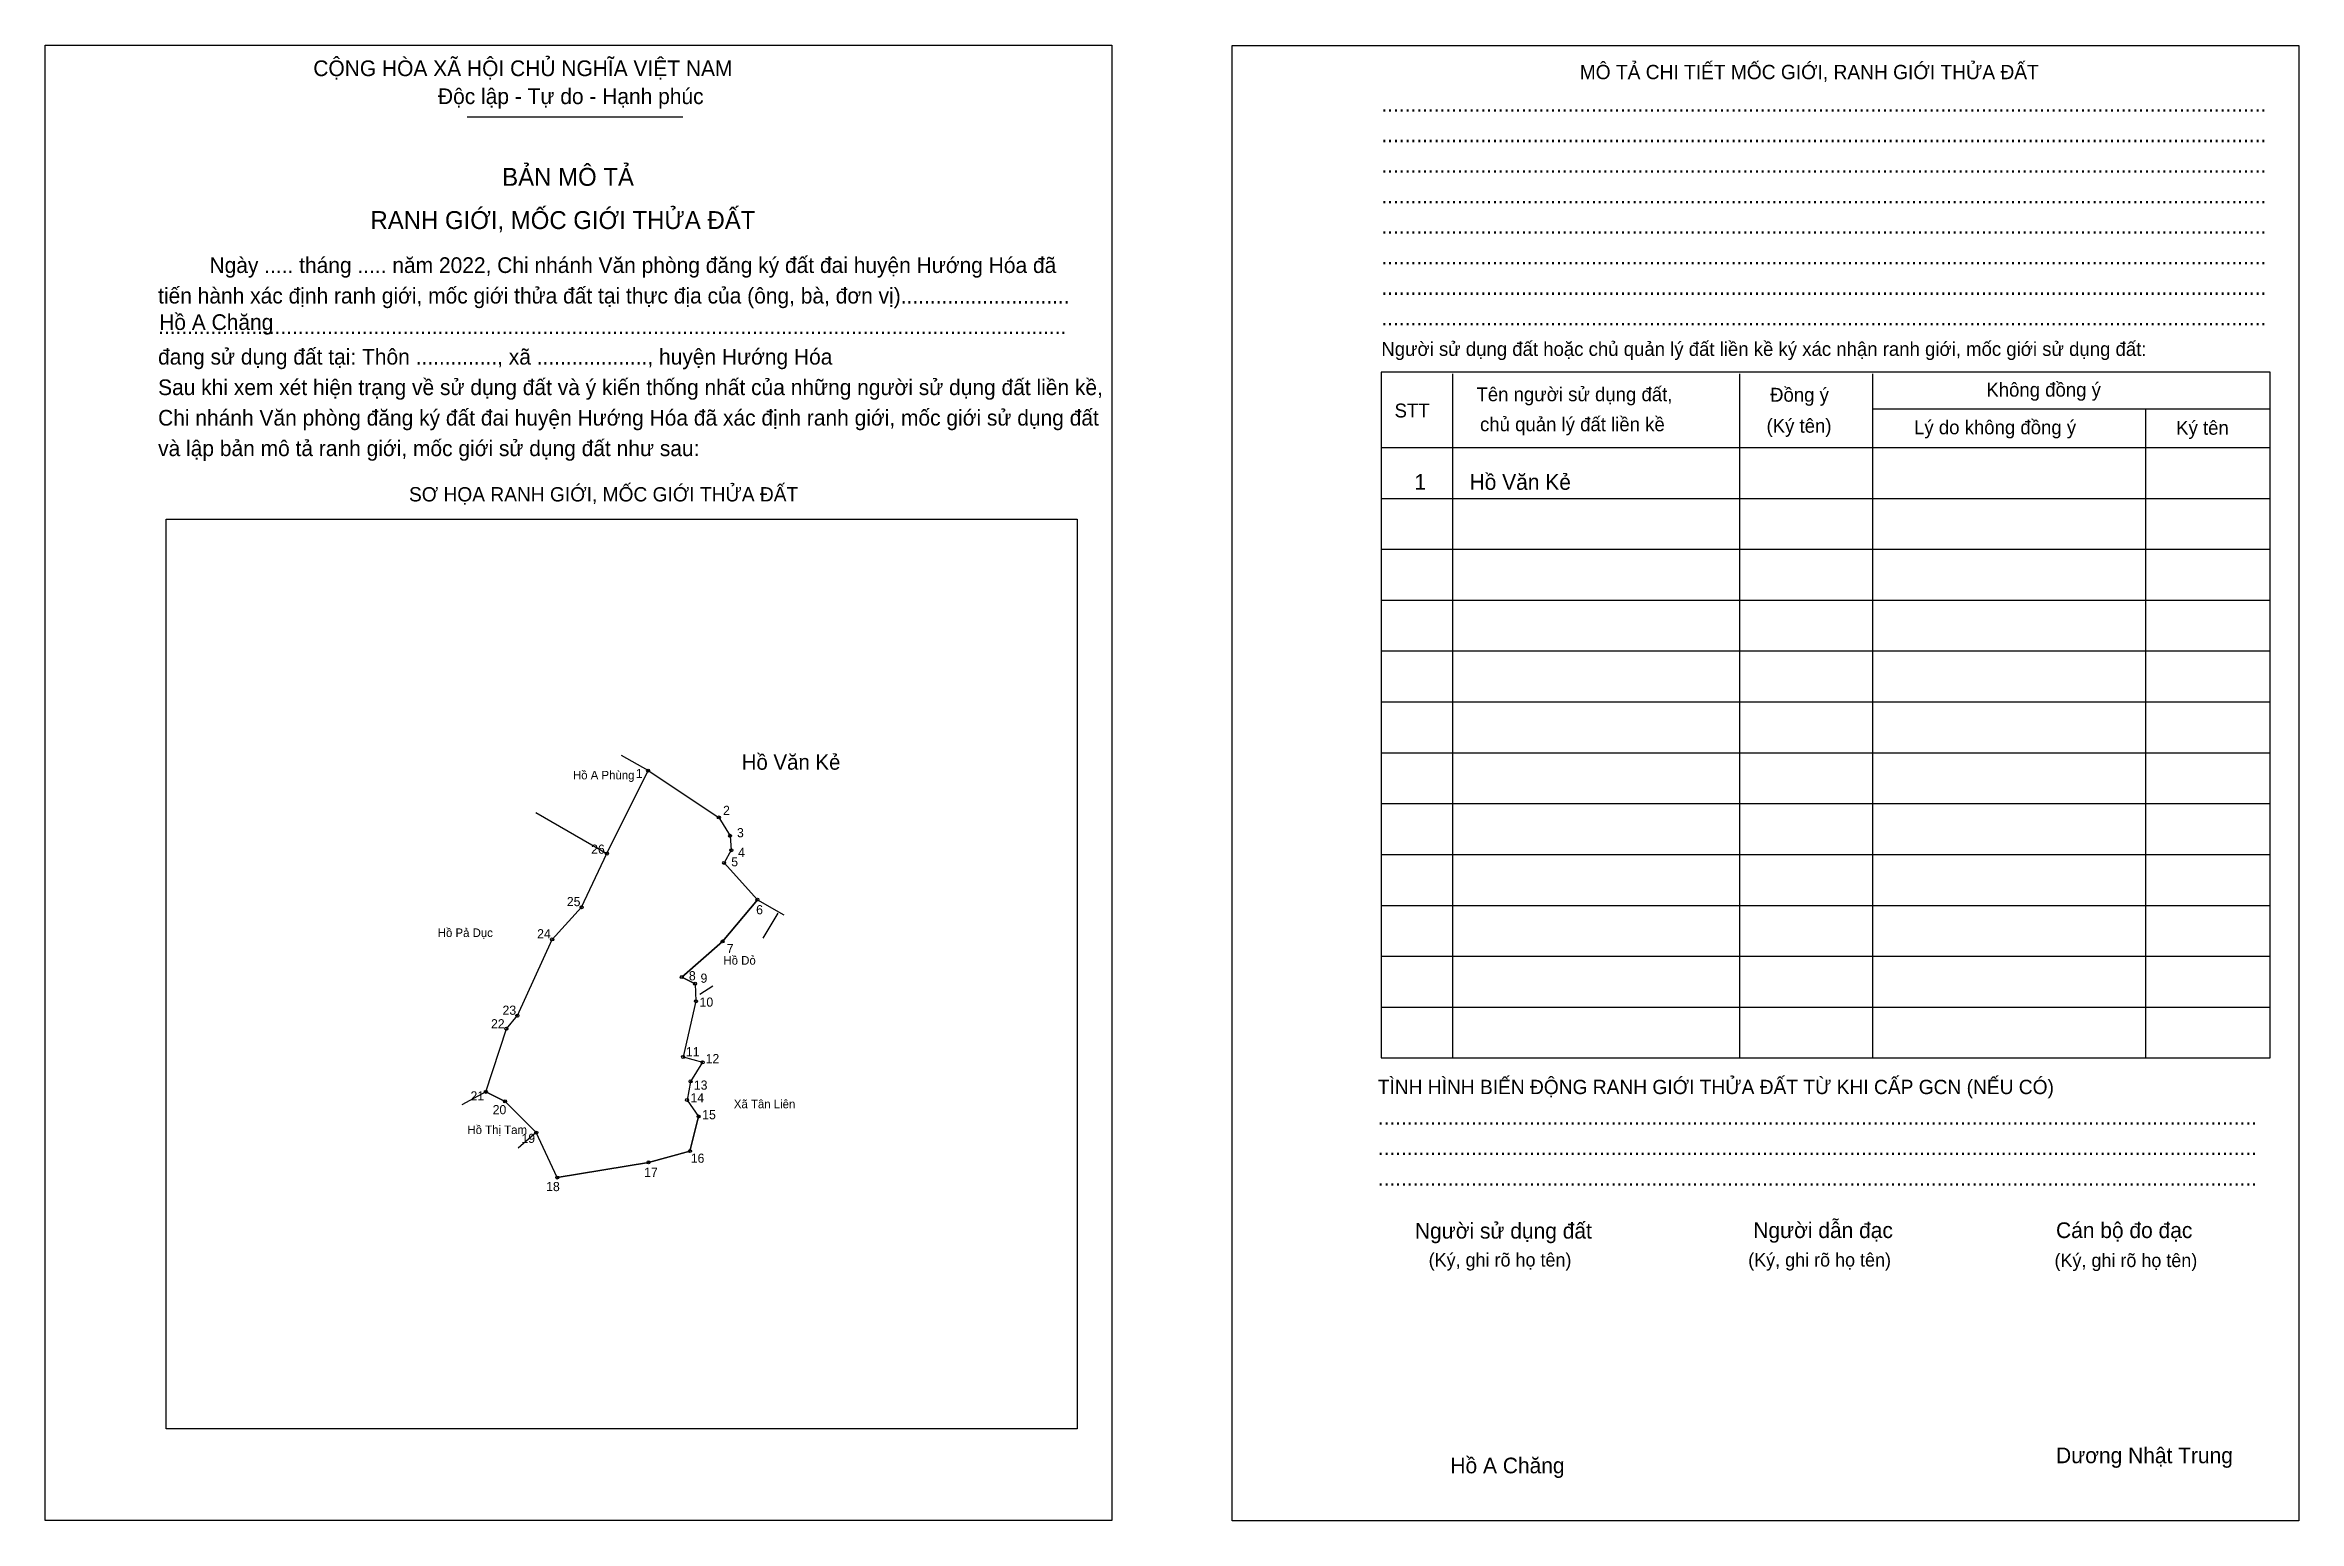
# Model space of a CAD drawing. Extents: x 547281 to 547916, y 1838430 to 1838846.
import ezdxf

# ---------------------------------------------------------------- set-up
doc = ezdxf.new("R2010")
doc.units = 0
for name, color, linetype in [('Level 1', 7, 'Continuous'), ('Level 10', 7, 'Continuous'), ('Level 11', 7, 'Continuous'), ('Level 2', 7, 'Continuous'), ('Level 25', 7, 'Continuous'), ('Level 27', 7, 'Continuous'), ('Level 36', 7, 'Continuous'), ('Level 52', 7, 'Continuous'), ('Level 55', 7, 'Continuous'), ('Level 6', 7, 'Continuous'), ('Level 9', 7, 'Continuous')]:
    doc.layers.add(name, color=color, linetype=linetype)

msp = doc.modelspace()

# ---------------------------------------------------------------- linework, layer by layer
at = {"layer": 'Level 1'}
for p, q in [((547281.5, 1838845.89), (547281.5, 1838845.89)), ((547615.8, 1838845.75), (547615.8, 1838845.75)), ((547400.39, 1838825.69), (547461.16, 1838825.69)), ((547677.91, 1838753.31), (547677.91, 1838560.56)), ((547758.74, 1838753.31), (547758.74, 1838560.56)), ((547796.15, 1838753.31), (547796.15, 1838560.56)), ((547796.15, 1838743.43), (547908.22, 1838743.43)), ((547873.11, 1838743.43), (547873.11, 1838560.56)), ((547657.85, 1838732.53), (547908.22, 1838732.53)), ((547657.85, 1838718.2), (547908.22, 1838718.2)), ((547315.62, 1838712.33), (547315.62, 1838712.33)), ((547657.85, 1838703.87), (547908.22, 1838703.87)), ((547657.85, 1838689.54), (547908.22, 1838689.54)), ((547657.85, 1838675.21), (547908.22, 1838675.21)), ((547657.85, 1838660.88), (547908.22, 1838660.88)), ((547657.85, 1838646.55), (547908.22, 1838646.55)), ((547657.85, 1838632.21), (547908.22, 1838632.21)), ((547657.85, 1838617.88), (547908.22, 1838617.88)), ((547657.85, 1838603.55), (547908.22, 1838603.55)), ((547657.85, 1838589.22), (547908.22, 1838589.22)), ((547657.85, 1838574.89), (547908.22, 1838574.89)), ((547572.15, 1838456.08), (547572.15, 1838456.08)), ((547581.98, 1838430.29), (547581.98, 1838430.29)), ((547916.28, 1838430.14), (547916.28, 1838430.14))]:
    msp.add_line(p, q, dxfattribs=at)
for points in [[(547908.22, 1838753.74), (547657.85, 1838753.74), (547657.85, 1838560.56), (547908.22, 1838560.56)], [(547315.62, 1838712.33), (547572.15, 1838712.33), (547572.15, 1838456.08), (547315.62, 1838456.08)]]:
    msp.add_lwpolyline(points, close=True, dxfattribs=at)
at = {"layer": 'Level 10'}
for p, q in [((547419.74, 1838629.7), (547439.71, 1838618.13)), ((547487.86, 1838601.36), (547483.67, 1838594.35)), ((547465.94, 1838578.56), (547469.6, 1838580.91)), ((547405.63, 1838551), (547398.84, 1838547.37)), ((547419.84, 1838539.55), (547414.74, 1838535.17))]:
    msp.add_line(p, q, dxfattribs=at)
msp.add_lwpolyline([(547464.57, 1838581.48), (547464.81, 1838576.55), (547461.19, 1838560.85), (547466.7, 1838559.34), (547463.3, 1838553.97), (547462.3, 1838548.72), (547465.54, 1838544.07), (547463.13, 1838534.33), (547451.43, 1838531.15), (547425.75, 1838526.88), (547419.84, 1838539.55), (547411.07, 1838548.33), (547405.63, 1838551), (547411.42, 1838568.8), (547414.51, 1838572.49), (547424.32, 1838593.97), (547432.61, 1838603.02), (547439.71, 1838618.13), (547451.34, 1838641.53), (547471.26, 1838628.31), (547474.44, 1838623.13), (547474.77, 1838619.09), (547472.74, 1838615.51), (547482.14, 1838605.15), (547472.31, 1838593.38), (547460.83, 1838583.36)], close=True, dxfattribs=at)
at = {"layer": 'Level 11'}
for centre in [(547451.34, 1838641.53), (547471.26, 1838628.31), (547474.44, 1838623.13), (547439.71, 1838618.13), (547472.74, 1838615.51), (547474.77, 1838619.09), (547432.61, 1838603.02), (547482.14, 1838605.15), (547424.32, 1838593.97), (547472.31, 1838593.38), (547460.83, 1838583.36), (547464.57, 1838581.48), (547464.57, 1838581.48), (547464.81, 1838576.55), (547414.51, 1838572.49), (547411.42, 1838568.8), (547461.19, 1838560.85), (547466.7, 1838559.34), (547463.3, 1838553.97), (547405.63, 1838551), (547411.07, 1838548.33), (547462.3, 1838548.72), (547419.84, 1838539.55), (547465.54, 1838544.07), (547463.13, 1838534.33), (547425.75, 1838526.88), (547451.43, 1838531.15)]:
    msp.add_circle(centre, 0.43, dxfattribs=at)
at = {"layer": 'Level 2'}
for points in [[(547281.5, 1838845.89), (547581.98, 1838845.89), (547581.98, 1838430.29), (547281.5, 1838430.29)], [(547615.8, 1838845.75), (547916.29, 1838845.75), (547916.29, 1838430.14), (547615.8, 1838430.14)]]:
    msp.add_lwpolyline(points, close=True, dxfattribs=at)
at = {"layer": 'Level 25'}
for p, q in [((547451.34, 1838641.53), (547471.26, 1838628.31)), ((547472.31, 1838593.38), (547482.14, 1838605.15)), ((547460.83, 1838583.36), (547472.31, 1838593.38)), ((547464.57, 1838581.48), (547460.83, 1838583.36)), ((547405.63, 1838551), (547411.07, 1838548.33)), ((547463.13, 1838534.33), (547465.54, 1838544.07)), ((547451.43, 1838531.15), (547463.13, 1838534.33)), ((547425.75, 1838526.88), (547451.43, 1838531.15))]:
    msp.add_line(p, q, dxfattribs=at)
at = {"layer": 'Level 27'}
for p, q in [((547451.34, 1838641.53), (547443.85, 1838645.76)), ((547482.14, 1838605.15), (547489.6, 1838600.88))]:
    msp.add_line(p, q, dxfattribs=at)

# ---------------------------------------------------------------- texts
at = {"layer": 'Level 1'}
for s, height, p in [('CỘNG HÒA XÃ HỘI CHỦ NGHĨA VIỆT NAM', 4.4138, (547357.04, 1838837.15)), ('MÔ TẢ CHI TIẾT MỐC GIỚI, RANH GIỚI THỬA ĐẤT', 4.0354, (547713.73, 1838836.28)), ('Độc lập - Tự do - Hạnh phúc', 4.4138, (547392.15, 1838829.27)), ('........................................................................................................................................................', 4.41377, (547657.85, 1838827.12)), ('........................................................................................................................................................', 4.41377, (547657.85, 1838818.52)), ('BẢN MÔ TẢ', 5.045, (547410.24, 1838806.25)), ('........................................................................................................................................................', 4.41377, (547657.85, 1838809.92)), ('RANH GIỚI, MỐC GIỚI THỬA ĐẤT', 5.0449, (547373.14, 1838794.07)), ('........................................................................................................................................................', 4.41377, (547657.85, 1838801.32)), ('........................................................................................................................................................', 4.41377, (547657.85, 1838792.72)), ('Ngày ..... tháng ..... năm 2022, Chi nhánh Văn phòng đăng ký đất đai huyện Hướng Hóa đã', 4.4138, (547327.8, 1838781.69)), ('........................................................................................................................................................', 4.41377, (547657.85, 1838784.13)), ('tiến hành xác định ranh giới, mốc giới thửa đất tại thực địa của (ông, bà, đơn vị).............................', 4.41377, (547313.33, 1838773.09)), ('........................................................................................................................................................', 4.41377, (547657.85, 1838775.53)), ('........................................................................................................................................................', 4.41377, (547657.85, 1838766.93)), ('............................................................................................................................................................', 4.41377, (547313.33, 1838764.49)), ('Người sử dụng đất hoặc chủ quản lý đất liền kề ký xác nhận ranh giới, mốc giới sử dụng đất:', 3.9097, (547657.85, 1838758.33)), ('đang sử dụng đất tại: Thôn .............., xã ..................., huyện Hướng Hóa', 4.4138, (547313.33, 1838755.89)), ('Sau khi xem xét hiện trạng về sử dụng đất và ý kiến thống nhất của những người sử dụng đất liền kề,', 4.4138, (547313.33, 1838747.29)), ('Tên người sử dụng đất,', 3.9097, (547684.65, 1838745.57)), ('Đồng ý', 3.91, (547767.34, 1838745.43)), ('Không đồng ý', 3.9097, (547828.25, 1838746.86)), ('Chi nhánh Văn phòng đăng ký đất đai huyện Hướng Hóa đã xác định ranh giới, mốc giới sử dụng đất', 4.4138, (547313.33, 1838738.7)), ('STT', 3.91, (547661.58, 1838740.99)), ('chủ quản lý đất liền kề', 3.9097, (547685.65, 1838737.12)), ('(Ký tên)', 3.91, (547766.34, 1838736.69)), ('Lý do không đồng ý', 3.9097, (547807.9, 1838736.26)), ('Ký tên', 3.91, (547881.71, 1838736.12)), ('và lập bản mô tả ranh giới, mốc giới sử dụng đất như sau:', 4.4138, (547313.33, 1838730.1)), ('SƠ HỌA RANH GIỚI, MỐC GIỚI THỬA ĐẤT', 4.0354, (547383.99, 1838717.33)), ('TÌNH HÌNH BIẾN ĐỘNG RANH GIỚI THỬA ĐẤT TỪ KHI CẤP GCN (NẾU CÓ)', 4.0354, (547656.85, 1838550.38)), ('.......................................................................................................................................................', 4.41377, (547656.85, 1838541.78)), ('.......................................................................................................................................................', 4.41377, (547656.85, 1838533.19)), ('.......................................................................................................................................................', 4.41377, (547656.85, 1838524.59)), ('Người sử dụng đất', 4.4138, (547667.31, 1838509.68)), ('Người dẫn đạc', 4.4138, (547762.61, 1838509.83)), ('Cán bộ đo đạc', 4.4138, (547847.88, 1838509.83)), ('(Ký, ghi rõ họ tên)', 3.7835, (547671.18, 1838501.8)), ('(Ký, ghi rõ họ tên)', 3.7835, (547761.18, 1838501.8)), ('(Ký, ghi rõ họ tên)', 3.7835, (547847.45, 1838501.66)), ('Dương Nhật Trung', 4.4138, (547847.88, 1838446.41))]:
    msp.add_text(s, height=height, dxfattribs=at).set_placement(p)
at = {"layer": 'Level 36'}
msp.add_text('Hồ Văn Kẻ', height=4.299, dxfattribs=at).set_placement((547477.7, 1838641.76))
at = {"layer": 'Level 52'}
for s, height, p in [('1', 4.41, (547667.16, 1838720.61)), ('Hồ Văn Kẻ', 4.414, (547682.7, 1838720.61))]:
    msp.add_text(s, height=height, dxfattribs=at).set_placement(p)
at = {"layer": 'Level 55'}
for s, p in [('1', (547451.26, 1838641.53)), ('2', (547471.16, 1838628.31)), ('3', (547474.35, 1838623.13)), ('26', (547439.51, 1838618.13)), ('5', (547472.65, 1838615.51)), ('4', (547474.67, 1838619.09)), ('25', (547432.41, 1838603.02)), ('6', (547482.04, 1838605.15)), ('24', (547424.12, 1838593.97)), ('7', (547472.21, 1838593.38)), ('8', (547460.74, 1838583.36)), ('9', (547464.47, 1838581.48)), ('23', (547414.32, 1838572.49)), ('10', (547464.61, 1838576.55)), ('22', (547411.22, 1838568.8)), ('11', (547461, 1838560.85)), ('12', (547466.5, 1838559.34)), ('13', (547463.11, 1838553.97)), ('21', (547405.44, 1838551)), ('20', (547410.87, 1838548.33)), ('14', (547462.1, 1838548.72)), ('19', (547419.64, 1838539.55)), ('15', (547465.34, 1838544.07)), ('16', (547462.93, 1838534.33)), ('18', (547425.55, 1838526.88)), ('17', (547451.23, 1838531.15))]:
    msp.add_text(s, height=0.287, dxfattribs=at).set_placement(p)
at = {"layer": 'Level 6'}
for p in [(547313.63, 1838765.64), (547677.3, 1838443.56)]:
    msp.add_text('Hồ A Chăng', height=4.414, dxfattribs=at).set_placement(p)
at = {"layer": 'Level 9'}
for s, height, p in [('Hồ A Phùng', 2.4, (547430.18, 1838639.04)), ('1', 2.58, (547447.88, 1838639.4)), ('2', 2.58, (547472.45, 1838629.01)), ('3', 2.58, (547476.37, 1838622.73)), ('26', 2.58, (547435.3, 1838618.09)), ('5', 2.58, (547474.76, 1838614.54)), ('4', 2.58, (547476.68, 1838617.18)), ('25', 2.58, (547428.45, 1838603.33)), ('6', 2.58, (547481.77, 1838601.04)), ('Hồ Pả Dục', 2.4, (547392.1, 1838594.64)), ('24', 2.58, (547420.09, 1838594.26)), ('7', 2.58, (547473.49, 1838590.09)), ('8', 2.58, (547462.83, 1838582.43)), ('9', 2.58, (547466.1, 1838581.75)), ('Hồ Dỏ', 2.4, (547472.56, 1838586.86)), ('10', 2.58, (547465.83, 1838575.01)), ('22', 2.58, (547407.09, 1838568.9)), ('23', 2.58, (547410.34, 1838572.73)), ('11', 2.58, (547461.98, 1838561.03)), ('12', 2.58, (547467.55, 1838559.09)), ('13', 2.58, (547464.22, 1838551.63)), ('21', 2.58, (547401.32, 1838548.59)), ('20', 2.58, (547407.56, 1838544.71)), ('14', 2.58, (547463.26, 1838548.03)), ('15', 2.58, (547466.58, 1838543.3)), ('Xã Tân Liên', 2.4, (547475.49, 1838546.4)), ('Hồ Thị Tam', 2.4, (547400.46, 1838539.13)), ('19', 2.58, (547415.67, 1838536.62)), ('16', 2.58, (547463.35, 1838531.04)), ('17', 2.58, (547450.22, 1838527.06)), ('18', 2.58, (547422.62, 1838523.05))]:
    msp.add_text(s, height=height, dxfattribs=at).set_placement(p)

doc.saveas('drawing.dxf')
